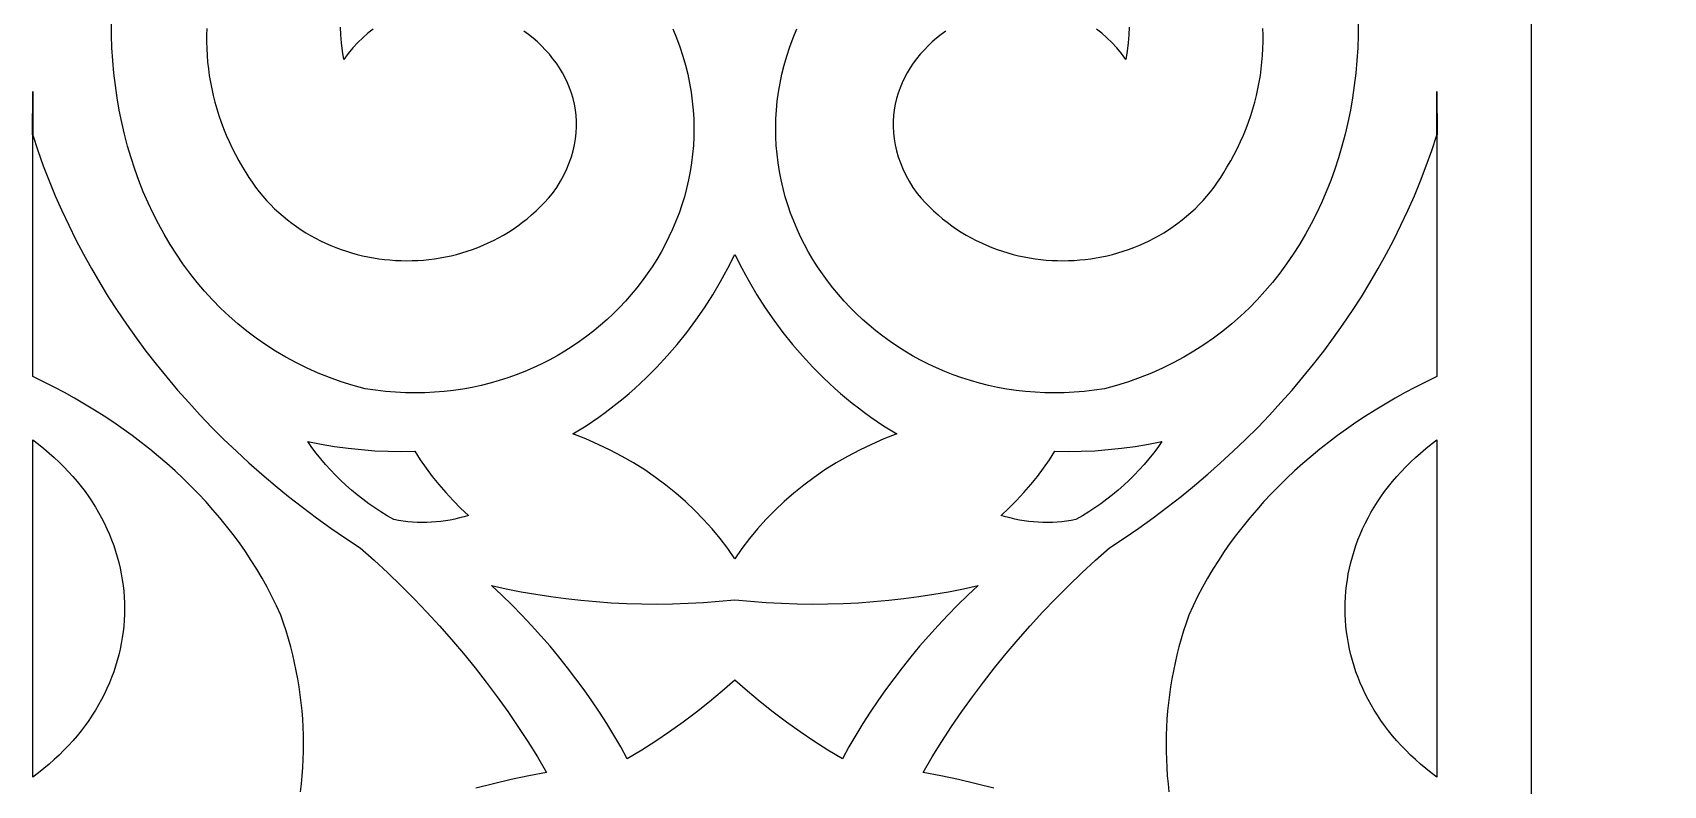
# Model space of a CAD drawing. Extents: x 1336 to 2036, y -730 to 370.
# Drawn here: x 1385.7 to 1472.8, y 193.7 to 233.9 of the extents above; entities that cross this region are included whole.
import ezdxf

# ---------------------------------------------------------------- set-up
doc = ezdxf.new("R2010")
doc.units = 0
doc.layers.add('LAYER_1', color=18, linetype='CONTINUOUS')
doc.layers.add('LAYER_2', color=4, linetype='CONTINUOUS')

msp = doc.modelspace()

# ---------------------------------------------------------------- linework, layer by layer
at = {"layer": 'LAYER_1'}
for points in [[(1419.923, 234.057), (1420.12, 233.575), (1420.297, 233.092), (1420.455, 232.609), (1420.593, 232.126), (1420.712, 231.643), (1420.813, 231.161), (1420.895, 230.68), (1420.959, 230.201), (1421.004, 229.722), (1421.032, 229.246), (1421.043, 228.772), (1421.037, 228.301), (1421.013, 227.832), (1420.973, 227.367), (1420.917, 226.905), (1420.844, 226.447), (1420.756, 225.992), (1420.651, 225.542), (1420.532, 225.097), (1420.397, 224.657), (1420.248, 224.222), (1420.084, 223.793), (1419.906, 223.369), (1419.713, 222.952), (1419.507, 222.541), (1419.288, 222.137), (1419.055, 221.74), (1418.809, 221.35), (1418.55, 220.968), (1418.279, 220.595), (1417.996, 220.229), (1417.7, 219.872), (1417.393, 219.524), (1417.075, 219.186), (1416.745, 218.856), (1416.405, 218.537), (1416.053, 218.228), (1415.692, 217.929), (1415.32, 217.641), (1414.938, 217.365), (1414.547, 217.099), (1414.147, 216.845), (1413.737, 216.604), (1413.318, 216.374), (1412.891, 216.157), (1412.456, 215.953), (1412.013, 215.763), (1411.561, 215.585), (1411.103, 215.422), (1410.637, 215.273), (1410.164, 215.138), (1409.684, 215.018), (1409.198, 214.913), (1408.705, 214.823), (1408.207, 214.749), (1407.703, 214.691), (1407.193, 214.649), (1406.679, 214.624), (1406.159, 214.615), (1405.635, 214.624), (1405.106, 214.65), (1404.573, 214.694), (1404.037, 214.757), (1403.497, 214.837), (1402.845, 215.015), (1402.209, 215.215), (1401.588, 215.436), (1400.982, 215.678), (1400.391, 215.941), (1399.815, 216.224), (1399.255, 216.526), (1398.711, 216.847), (1398.181, 217.187), (1397.668, 217.545), (1397.17, 217.921), (1396.688, 218.314), (1396.222, 218.724), (1395.772, 219.15), (1395.338, 219.591), (1394.92, 220.049), (1394.518, 220.521), (1394.133, 221.007), (1393.763, 221.507), (1393.411, 222.021), (1393.075, 222.548), (1392.755, 223.087), (1392.452, 223.639), (1392.166, 224.202), (1391.897, 224.776), (1391.645, 225.36), (1391.41, 225.955), (1391.192, 226.56), (1390.991, 227.174), (1390.807, 227.797), (1390.641, 228.428), (1390.492, 229.067), (1390.361, 229.713), (1390.247, 230.367), (1390.151, 231.026), (1390.073, 231.692), (1390.012, 232.363), (1389.97, 233.04), (1389.945, 233.72), (1389.939, 234.405)], [(1456.517, 234.405), (1456.51, 233.72), (1456.486, 233.04), (1456.443, 232.363), (1456.383, 231.692), (1456.305, 231.026), (1456.209, 230.367), (1456.095, 229.713), (1455.964, 229.067), (1455.815, 228.428), (1455.648, 227.797), (1455.465, 227.174), (1455.264, 226.56), (1455.046, 225.955), (1454.811, 225.36), (1454.558, 224.776), (1454.289, 224.202), (1454.003, 223.639), (1453.7, 223.087), (1453.381, 222.548), (1453.045, 222.021), (1452.692, 221.507), (1452.323, 221.007), (1451.938, 220.521), (1451.536, 220.049), (1451.118, 219.591), (1450.684, 219.15), (1450.234, 218.724), (1449.768, 218.314), (1449.286, 217.921), (1448.788, 217.545), (1448.274, 217.187), (1447.745, 216.847), (1447.2, 216.526), (1446.64, 216.224), (1446.065, 215.941), (1445.474, 215.678), (1444.868, 215.436), (1444.247, 215.215), (1443.61, 215.015), (1442.959, 214.837), (1442.419, 214.757), (1441.882, 214.694), (1441.349, 214.65), (1440.821, 214.624), (1440.297, 214.615), (1439.777, 214.624), (1439.262, 214.649), (1438.753, 214.691), (1438.249, 214.749), (1437.75, 214.823), (1437.258, 214.913), (1436.772, 215.018), (1436.292, 215.138), (1435.819, 215.273), (1435.353, 215.422), (1434.894, 215.585), (1434.443, 215.763), (1434, 215.953), (1433.564, 216.157), (1433.137, 216.374), (1432.719, 216.604), (1432.309, 216.845), (1431.909, 217.099), (1431.517, 217.365), (1431.136, 217.641), (1430.764, 217.929), (1430.402, 218.228), (1430.051, 218.537), (1429.711, 218.856), (1429.381, 219.186), (1429.062, 219.524), (1428.755, 219.872), (1428.46, 220.229), (1428.177, 220.595), (1427.906, 220.968), (1427.647, 221.35), (1427.401, 221.74), (1427.168, 222.137), (1426.948, 222.541), (1426.742, 222.952), (1426.55, 223.369), (1426.372, 223.793), (1426.208, 224.222), (1426.058, 224.657), (1425.924, 225.097), (1425.804, 225.542), (1425.7, 225.992), (1425.612, 226.447), (1425.539, 226.905), (1425.482, 227.367), (1425.442, 227.832), (1425.419, 228.301), (1425.412, 228.772), (1425.423, 229.246), (1425.451, 229.722), (1425.497, 230.201), (1425.561, 230.68), (1425.643, 231.161), (1425.743, 231.643), (1425.863, 232.126), (1426.001, 232.609), (1426.158, 233.092), (1426.336, 233.575), (1426.532, 234.057)], [(1395.034, 234.074), (1395.024, 233.718), (1395.023, 233.36), (1395.032, 233.002), (1395.051, 232.644), (1395.08, 232.285), (1395.119, 231.927), (1395.168, 231.569), (1395.227, 231.211), (1395.296, 230.853), (1395.376, 230.497), (1395.466, 230.141), (1395.566, 229.786), (1395.677, 229.433), (1395.799, 229.081), (1395.931, 228.731), (1396.074, 228.382), (1396.227, 228.036), (1396.391, 227.692), (1396.566, 227.35), (1396.752, 227.01), (1396.949, 226.673), (1397.11, 226.396), (1397.278, 226.126), (1397.454, 225.864), (1397.637, 225.61), (1397.827, 225.363), (1398.024, 225.125), (1398.228, 224.894), (1398.438, 224.671), (1398.654, 224.456), (1398.876, 224.248), (1399.104, 224.049), (1399.337, 223.857), (1399.576, 223.674), (1399.82, 223.498), (1400.068, 223.33), (1400.321, 223.171), (1400.579, 223.019), (1400.84, 222.875), (1401.106, 222.74), (1401.375, 222.612), (1401.648, 222.492), (1401.924, 222.381), (1402.203, 222.278), (1402.485, 222.182), (1402.769, 222.095), (1403.056, 222.017), (1403.345, 221.946), (1403.636, 221.883), (1403.928, 221.829), (1404.222, 221.783), (1404.517, 221.745), (1404.814, 221.716), (1405.111, 221.695), (1405.408, 221.682), (1405.706, 221.677), (1406.004, 221.681), (1406.302, 221.693), (1406.6, 221.714), (1406.897, 221.743), (1407.193, 221.781), (1407.489, 221.827), (1407.783, 221.881), (1408.075, 221.944), (1408.366, 222.015), (1408.655, 222.095), (1408.942, 222.184), (1409.227, 222.281), (1409.509, 222.387), (1409.788, 222.501), (1410.065, 222.624), (1410.338, 222.755), (1410.607, 222.896), (1410.873, 223.045), (1411.135, 223.202), (1411.393, 223.369), (1411.646, 223.544), (1411.895, 223.728), (1412.139, 223.92), (1412.378, 224.122), (1412.612, 224.332), (1412.841, 224.551), (1413.063, 224.779), (1413.28, 225.016), (1413.49, 225.262), (1413.716, 225.591), (1413.918, 225.92), (1414.097, 226.248), (1414.254, 226.576), (1414.389, 226.903), (1414.503, 227.228), (1414.597, 227.552), (1414.67, 227.874), (1414.724, 228.193), (1414.758, 228.509), (1414.774, 228.822), (1414.772, 229.132), (1414.752, 229.438), (1414.715, 229.74), (1414.662, 230.038), (1414.592, 230.331), (1414.507, 230.619), (1414.407, 230.902), (1414.293, 231.179), (1414.164, 231.45), (1414.022, 231.714), (1413.866, 231.972), (1413.698, 232.223), (1413.519, 232.467), (1413.327, 232.702), (1413.125, 232.93), (1412.913, 233.15), (1412.69, 233.361), (1412.458, 233.563), (1412.217, 233.755), (1411.967, 233.938)], [(1403.912, 234.041), (1403.633, 233.821), (1403.362, 233.582), (1403.097, 233.324), (1402.839, 233.046), (1402.589, 232.747), (1402.348, 232.428), (1402.273, 232.875), (1402.22, 233.31), (1402.189, 233.732), (1402.18, 234.142)], [(1434.488, 233.938), (1434.239, 233.755), (1433.998, 233.563), (1433.766, 233.361), (1433.543, 233.15), (1433.33, 232.93), (1433.128, 232.702), (1432.937, 232.467), (1432.757, 232.223), (1432.589, 231.972), (1432.434, 231.714), (1432.292, 231.45), (1432.163, 231.179), (1432.048, 230.902), (1431.948, 230.619), (1431.863, 230.331), (1431.794, 230.038), (1431.74, 229.74), (1431.703, 229.438), (1431.684, 229.132), (1431.681, 228.822), (1431.697, 228.509), (1431.732, 228.193), (1431.786, 227.874), (1431.859, 227.552), (1431.952, 227.228), (1432.067, 226.903), (1432.202, 226.576), (1432.359, 226.248), (1432.538, 225.92), (1432.74, 225.591), (1432.965, 225.262), (1433.176, 225.016), (1433.392, 224.779), (1433.615, 224.551), (1433.843, 224.332), (1434.077, 224.122), (1434.316, 223.92), (1434.56, 223.728), (1434.809, 223.544), (1435.063, 223.369), (1435.321, 223.202), (1435.583, 223.045), (1435.848, 222.896), (1436.118, 222.755), (1436.391, 222.624), (1436.667, 222.501), (1436.947, 222.387), (1437.229, 222.281), (1437.513, 222.184), (1437.8, 222.095), (1438.089, 222.015), (1438.38, 221.944), (1438.673, 221.881), (1438.967, 221.827), (1439.262, 221.781), (1439.559, 221.743), (1439.856, 221.714), (1440.153, 221.693), (1440.451, 221.681), (1440.749, 221.677), (1441.047, 221.682), (1441.345, 221.695), (1441.642, 221.716), (1441.938, 221.745), (1442.233, 221.783), (1442.527, 221.829), (1442.82, 221.883), (1443.111, 221.946), (1443.4, 222.017), (1443.686, 222.095), (1443.971, 222.182), (1444.253, 222.278), (1444.532, 222.381), (1444.808, 222.492), (1445.081, 222.612), (1445.35, 222.74), (1445.615, 222.875), (1445.877, 223.019), (1446.134, 223.171), (1446.388, 223.33), (1446.636, 223.498), (1446.88, 223.674), (1447.118, 223.857), (1447.352, 224.049), (1447.58, 224.248), (1447.802, 224.456), (1448.018, 224.671), (1448.228, 224.894), (1448.432, 225.125), (1448.629, 225.363), (1448.819, 225.61), (1449.002, 225.864), (1449.178, 226.126), (1449.346, 226.396), (1449.507, 226.673), (1449.704, 227.01), (1449.89, 227.35), (1450.065, 227.692), (1450.229, 228.036), (1450.382, 228.382), (1450.525, 228.731), (1450.657, 229.081), (1450.778, 229.433), (1450.889, 229.786), (1450.99, 230.141), (1451.08, 230.497), (1451.159, 230.853), (1451.229, 231.211), (1451.288, 231.569), (1451.337, 231.927), (1451.376, 232.285), (1451.405, 232.644), (1451.424, 233.002), (1451.433, 233.36), (1451.432, 233.718), (1451.422, 234.074)], [(1444.276, 234.142), (1444.266, 233.732), (1444.235, 233.31), (1444.183, 232.875), (1444.108, 232.428), (1443.866, 232.747), (1443.617, 233.046), (1443.359, 233.324), (1443.094, 233.582), (1442.822, 233.821), (1442.544, 234.041)], [(1400.046, 193.311), (1400.095, 193.742), (1400.135, 194.173), (1400.165, 194.605), (1400.186, 195.037), (1400.198, 195.47), (1400.201, 195.902), (1400.194, 196.334), (1400.179, 196.766), (1400.154, 197.198), (1400.12, 197.63), (1400.077, 198.061), (1400.024, 198.492), (1399.962, 198.922), (1399.891, 199.351), (1399.811, 199.78), (1399.722, 200.207), (1399.623, 200.633), (1399.516, 201.059), (1399.399, 201.483), (1399.272, 201.906), (1399.137, 202.327), (1398.993, 202.747), (1398.761, 203.249), (1398.515, 203.745), (1398.257, 204.236), (1397.985, 204.721), (1397.701, 205.201), (1397.404, 205.674), (1397.094, 206.141), (1396.772, 206.602), (1396.437, 207.057), (1396.091, 207.505), (1395.732, 207.946), (1395.362, 208.381), (1394.98, 208.809), (1394.587, 209.23), (1394.182, 209.644), (1393.767, 210.051), (1393.34, 210.451), (1392.903, 210.843), (1392.455, 211.228), (1391.997, 211.605), (1391.528, 211.974), (1391.049, 212.335), (1390.561, 212.689), (1390.062, 213.034), (1389.554, 213.371), (1389.037, 213.7), (1388.51, 214.02), (1387.974, 214.331), (1387.43, 214.634), (1386.876, 214.928), (1386.314, 215.213), (1385.743, 215.489), (1385.742, 228.376), (1386.013, 227.559), (1386.305, 226.748), (1386.615, 225.943), (1386.945, 225.144), (1387.294, 224.352), (1387.661, 223.567), (1388.047, 222.789), (1388.452, 222.018), (1388.875, 221.256), (1389.316, 220.5), (1389.774, 219.753), (1390.251, 219.015), (1390.745, 218.285), (1391.257, 217.563), (1391.785, 216.851), (1392.331, 216.148), (1392.893, 215.454), (1393.472, 214.77), (1394.068, 214.096), (1394.68, 213.432), (1395.308, 212.778), (1395.952, 212.135), (1396.611, 211.503), (1397.286, 210.882), (1397.977, 210.272), (1398.683, 209.674), (1399.404, 209.088), (1400.139, 208.513), (1400.89, 207.951), (1401.655, 207.402), (1402.434, 206.865), (1403.227, 206.341), (1403.97, 205.679), (1404.699, 205.005), (1405.412, 204.317), (1406.11, 203.617), (1406.791, 202.904), (1407.457, 202.179), (1408.107, 201.443), (1408.74, 200.696), (1409.357, 199.937), (1409.956, 199.168), (1410.538, 198.389), (1411.103, 197.6), (1411.649, 196.802), (1412.178, 195.994), (1412.688, 195.177), (1413.18, 194.352), (1412.225, 194.171), (1411.278, 193.97), (1410.338, 193.747), (1409.407, 193.505)], [(1437.049, 193.505), (1436.118, 193.747), (1435.178, 193.97), (1434.231, 194.171), (1433.276, 194.352), (1433.767, 195.177), (1434.278, 195.994), (1434.806, 196.802), (1435.353, 197.6), (1435.918, 198.389), (1436.5, 199.168), (1437.099, 199.937), (1437.715, 200.696), (1438.349, 201.443), (1438.998, 202.179), (1439.664, 202.904), (1440.346, 203.617), (1441.044, 204.317), (1441.757, 205.005), (1442.485, 205.679), (1443.228, 206.341), (1444.022, 206.865), (1444.801, 207.402), (1445.566, 207.951), (1446.316, 208.513), (1447.052, 209.088), (1447.773, 209.674), (1448.479, 210.272), (1449.169, 210.882), (1449.844, 211.503), (1450.504, 212.135), (1451.148, 212.778), (1451.776, 213.432), (1452.388, 214.096), (1452.983, 214.77), (1453.562, 215.454), (1454.125, 216.148), (1454.671, 216.851), (1455.199, 217.563), (1455.711, 218.285), (1456.205, 219.015), (1456.681, 219.753), (1457.14, 220.5), (1457.581, 221.256), (1458.004, 222.018), (1458.408, 222.789), (1458.794, 223.567), (1459.162, 224.352), (1459.511, 225.144), (1459.84, 225.943), (1460.151, 226.748), (1460.442, 227.559), (1460.714, 228.376), (1460.712, 215.489), (1460.142, 215.213), (1459.58, 214.928), (1459.026, 214.634), (1458.481, 214.331), (1457.946, 214.02), (1457.419, 213.7), (1456.901, 213.371), (1456.393, 213.034), (1455.895, 212.689), (1455.406, 212.335), (1454.928, 211.974), (1454.459, 211.605), (1454.001, 211.228), (1453.553, 210.843), (1453.115, 210.451), (1452.689, 210.051), (1452.273, 209.644), (1451.869, 209.23), (1451.476, 208.809), (1451.094, 208.381), (1450.723, 207.946), (1450.365, 207.505), (1450.018, 207.057), (1449.684, 206.602), (1449.362, 206.141), (1449.052, 205.674), (1448.755, 205.201), (1448.47, 204.721), (1448.199, 204.236), (1447.94, 203.745), (1447.695, 203.249), (1447.463, 202.747), (1447.319, 202.327), (1447.183, 201.906), (1447.057, 201.483), (1446.94, 201.059), (1446.832, 200.633), (1446.734, 200.207), (1446.644, 199.78), (1446.564, 199.351), (1446.493, 198.922), (1446.432, 198.492), (1446.379, 198.061), (1446.336, 197.63), (1446.302, 197.198), (1446.277, 196.766), (1446.261, 196.334), (1446.255, 195.902), (1446.257, 195.47), (1446.269, 195.037), (1446.291, 194.605), (1446.321, 194.173), (1446.361, 193.742), (1446.409, 193.311)]]:
    msp.add_lwpolyline(points, dxfattribs=at)
for points in [[(1385.742, 228.376), (1385.733, 228.401), (1385.741, 230.718)], [(1460.722, 228.401), (1460.714, 228.376), (1460.714, 230.718)], [(1423.228, 222.012), (1423.595, 221.277), (1423.987, 220.558), (1424.403, 219.854), (1424.843, 219.165), (1425.306, 218.494), (1425.792, 217.841), (1426.302, 217.205), (1426.834, 216.589), (1427.388, 215.992), (1427.674, 215.701), (1427.965, 215.416), (1428.261, 215.135), (1428.563, 214.86), (1428.871, 214.591), (1429.183, 214.327), (1429.501, 214.068), (1429.825, 213.816), (1430.153, 213.569), (1430.487, 213.328), (1430.826, 213.092), (1431.17, 212.863), (1431.519, 212.64), (1431.873, 212.424), (1431.192, 212.158), (1430.527, 211.87), (1429.879, 211.56), (1429.248, 211.228), (1428.635, 210.875), (1428.041, 210.501), (1427.465, 210.107), (1426.909, 209.694), (1426.373, 209.262), (1425.858, 208.812), (1425.364, 208.345), (1424.891, 207.86), (1424.441, 207.358), (1424.013, 206.841), (1423.609, 206.308), (1423.228, 205.761), (1422.847, 206.308), (1422.443, 206.841), (1422.015, 207.358), (1421.564, 207.86), (1421.092, 208.345), (1420.598, 208.812), (1420.082, 209.262), (1419.546, 209.694), (1418.99, 210.107), (1418.415, 210.501), (1417.82, 210.875), (1417.208, 211.228), (1416.577, 211.56), (1415.929, 211.87), (1415.264, 212.158), (1414.583, 212.424), (1414.937, 212.64), (1415.286, 212.863), (1415.63, 213.092), (1415.969, 213.328), (1416.303, 213.569), (1416.631, 213.816), (1416.954, 214.068), (1417.272, 214.327), (1417.585, 214.591), (1417.892, 214.86), (1418.194, 215.135), (1418.491, 215.416), (1418.782, 215.701), (1419.067, 215.992), (1419.622, 216.589), (1420.154, 217.205), (1420.663, 217.841), (1421.15, 218.494), (1421.613, 219.165), (1422.053, 219.854), (1422.469, 220.558), (1422.86, 221.277)], [(1385.742, 212.102), (1386.044, 211.875), (1386.336, 211.642), (1386.618, 211.405), (1386.891, 211.162), (1387.154, 210.915), (1387.408, 210.664), (1387.652, 210.408), (1387.887, 210.148), (1388.112, 209.884), (1388.327, 209.616), (1388.533, 209.345), (1388.729, 209.07), (1388.915, 208.792), (1389.092, 208.51), (1389.26, 208.226), (1389.418, 207.939), (1389.566, 207.649), (1389.705, 207.356), (1389.834, 207.061), (1389.954, 206.765), (1390.063, 206.466), (1390.164, 206.165), (1390.255, 205.863), (1390.336, 205.559), (1390.408, 205.254), (1390.47, 204.947), (1390.522, 204.64), (1390.565, 204.332), (1390.599, 204.023), (1390.623, 203.714), (1390.637, 203.404), (1390.642, 203.094), (1390.637, 202.784), (1390.622, 202.475), (1390.598, 202.165), (1390.565, 201.857), (1390.521, 201.548), (1390.469, 201.241), (1390.407, 200.935), (1390.335, 200.63), (1390.253, 200.326), (1390.162, 200.024), (1390.062, 199.723), (1389.952, 199.425), (1389.832, 199.128), (1389.703, 198.833), (1389.564, 198.541), (1389.416, 198.251), (1389.258, 197.964), (1389.091, 197.68), (1388.914, 197.399), (1388.727, 197.121), (1388.531, 196.846), (1388.325, 196.575), (1388.11, 196.308), (1387.885, 196.044), (1387.651, 195.785), (1387.407, 195.529), (1387.154, 195.278), (1386.891, 195.031), (1386.618, 194.79), (1386.336, 194.552), (1386.045, 194.32), (1385.744, 194.093)], [(1400.425, 212.023), (1401.14, 211.883), (1401.858, 211.763), (1402.576, 211.663), (1403.295, 211.586), (1404.012, 211.53), (1404.727, 211.498), (1405.438, 211.489), (1406.144, 211.506), (1406.43, 211.051), (1406.739, 210.601), (1407.07, 210.157), (1407.422, 209.721), (1407.793, 209.293), (1408.183, 208.875), (1408.589, 208.469), (1409.012, 208.075), (1408.77, 208.002), (1408.525, 207.937), (1408.279, 207.879), (1408.031, 207.829), (1407.782, 207.788), (1407.532, 207.754), (1407.28, 207.728), (1407.028, 207.71), (1406.776, 207.7), (1406.523, 207.698), (1406.271, 207.704), (1406.018, 207.718), (1405.766, 207.739), (1405.514, 207.769), (1405.263, 207.807), (1405.013, 207.853), (1404.669, 208.051), (1404.332, 208.259), (1404.002, 208.475), (1403.679, 208.7), (1403.363, 208.934), (1403.055, 209.176), (1402.754, 209.426), (1402.462, 209.685), (1402.177, 209.951), (1401.901, 210.225), (1401.633, 210.507), (1401.373, 210.796), (1401.123, 211.092), (1400.881, 211.395), (1400.649, 211.706)], [(1446.03, 212.023), (1445.807, 211.706), (1445.575, 211.395), (1445.333, 211.092), (1445.082, 210.796), (1444.823, 210.507), (1444.555, 210.225), (1444.279, 209.951), (1443.994, 209.685), (1443.701, 209.426), (1443.401, 209.176), (1443.093, 208.934), (1442.777, 208.7), (1442.454, 208.475), (1442.124, 208.259), (1441.787, 208.051), (1441.443, 207.853), (1441.193, 207.807), (1440.942, 207.769), (1440.69, 207.739), (1440.438, 207.718), (1440.185, 207.704), (1439.932, 207.698), (1439.68, 207.7), (1439.427, 207.71), (1439.175, 207.728), (1438.924, 207.754), (1438.674, 207.788), (1438.424, 207.829), (1438.177, 207.879), (1437.93, 207.937), (1437.686, 208.002), (1437.443, 208.075), (1437.866, 208.469), (1438.273, 208.875), (1438.663, 209.293), (1439.034, 209.721), (1439.386, 210.157), (1439.717, 210.601), (1440.026, 211.051), (1440.312, 211.506), (1441.018, 211.489), (1441.729, 211.498), (1442.444, 211.53), (1443.161, 211.586), (1443.88, 211.663), (1444.598, 211.763), (1445.315, 211.883)], [(1460.712, 194.093), (1460.411, 194.32), (1460.119, 194.552), (1459.837, 194.79), (1459.565, 195.031), (1459.302, 195.278), (1459.048, 195.529), (1458.805, 195.785), (1458.57, 196.044), (1458.346, 196.308), (1458.13, 196.575), (1457.925, 196.846), (1457.729, 197.121), (1457.542, 197.399), (1457.365, 197.68), (1457.198, 197.964), (1457.04, 198.251), (1456.891, 198.541), (1456.753, 198.833), (1456.624, 199.128), (1456.504, 199.425), (1456.394, 199.723), (1456.293, 200.024), (1456.202, 200.326), (1456.121, 200.63), (1456.049, 200.935), (1455.987, 201.241), (1455.934, 201.548), (1455.891, 201.857), (1455.857, 202.165), (1455.833, 202.475), (1455.819, 202.784), (1455.814, 203.094), (1455.819, 203.404), (1455.833, 203.714), (1455.857, 204.023), (1455.89, 204.332), (1455.933, 204.64), (1455.986, 204.947), (1456.048, 205.254), (1456.12, 205.559), (1456.201, 205.863), (1456.292, 206.165), (1456.392, 206.466), (1456.502, 206.765), (1456.622, 207.061), (1456.751, 207.356), (1456.89, 207.649), (1457.038, 207.939), (1457.196, 208.226), (1457.363, 208.51), (1457.54, 208.792), (1457.727, 209.07), (1457.923, 209.345), (1458.129, 209.616), (1458.344, 209.884), (1458.569, 210.148), (1458.804, 210.408), (1459.048, 210.664), (1459.301, 210.915), (1459.565, 211.162), (1459.837, 211.405), (1460.12, 211.642), (1460.412, 211.875), (1460.714, 212.102)], [(1436.216, 204.331), (1435.663, 203.81), (1435.124, 203.28), (1434.597, 202.743), (1434.083, 202.197), (1433.583, 201.644), (1433.095, 201.083), (1432.621, 200.514), (1432.16, 199.938), (1431.712, 199.355), (1431.278, 198.765), (1430.858, 198.167), (1430.452, 197.563), (1430.06, 196.953), (1429.682, 196.336), (1429.319, 195.713), (1428.97, 195.083), (1428.199, 195.539), (1427.446, 196.016), (1426.709, 196.512), (1425.987, 197.028), (1425.28, 197.564), (1424.585, 198.118), (1423.901, 198.691), (1423.228, 199.282), (1422.555, 198.691), (1421.871, 198.118), (1421.176, 197.564), (1420.468, 197.028), (1419.747, 196.512), (1419.01, 196.016), (1418.257, 195.539), (1417.486, 195.083), (1417.137, 195.713), (1416.773, 196.336), (1416.395, 196.953), (1416.003, 197.563), (1415.597, 198.167), (1415.177, 198.765), (1414.744, 199.355), (1414.296, 199.938), (1413.835, 200.514), (1413.361, 201.083), (1412.873, 201.644), (1412.372, 202.197), (1411.858, 202.743), (1411.332, 203.28), (1410.792, 203.81), (1410.24, 204.331), (1411.024, 204.157), (1411.813, 204.001), (1412.606, 203.861), (1413.403, 203.738), (1414.203, 203.631), (1415.008, 203.541), (1415.816, 203.468), (1416.628, 203.411), (1417.443, 203.372), (1418.261, 203.349), (1419.082, 203.343), (1419.906, 203.353), (1420.733, 203.381), (1421.562, 203.425), (1422.394, 203.486), (1423.228, 203.564), (1424.062, 203.486), (1424.893, 203.425), (1425.723, 203.381), (1426.55, 203.353), (1427.374, 203.343), (1428.195, 203.349), (1429.013, 203.372), (1429.828, 203.411), (1430.64, 203.468), (1431.448, 203.541), (1432.252, 203.631), (1433.053, 203.738), (1433.85, 203.861), (1434.643, 204.001), (1435.431, 204.157)]]:
    msp.add_lwpolyline(points, close=True, dxfattribs=at)
at = {"layer": 'LAYER_2'}
msp.add_lwpolyline([(1465.744, 240.199), (1465.744, -599.875), (1905.712, -599.875), (1905.712, 240.199)], close=True, dxfattribs=at)

doc.saveas('drawing.dxf')
